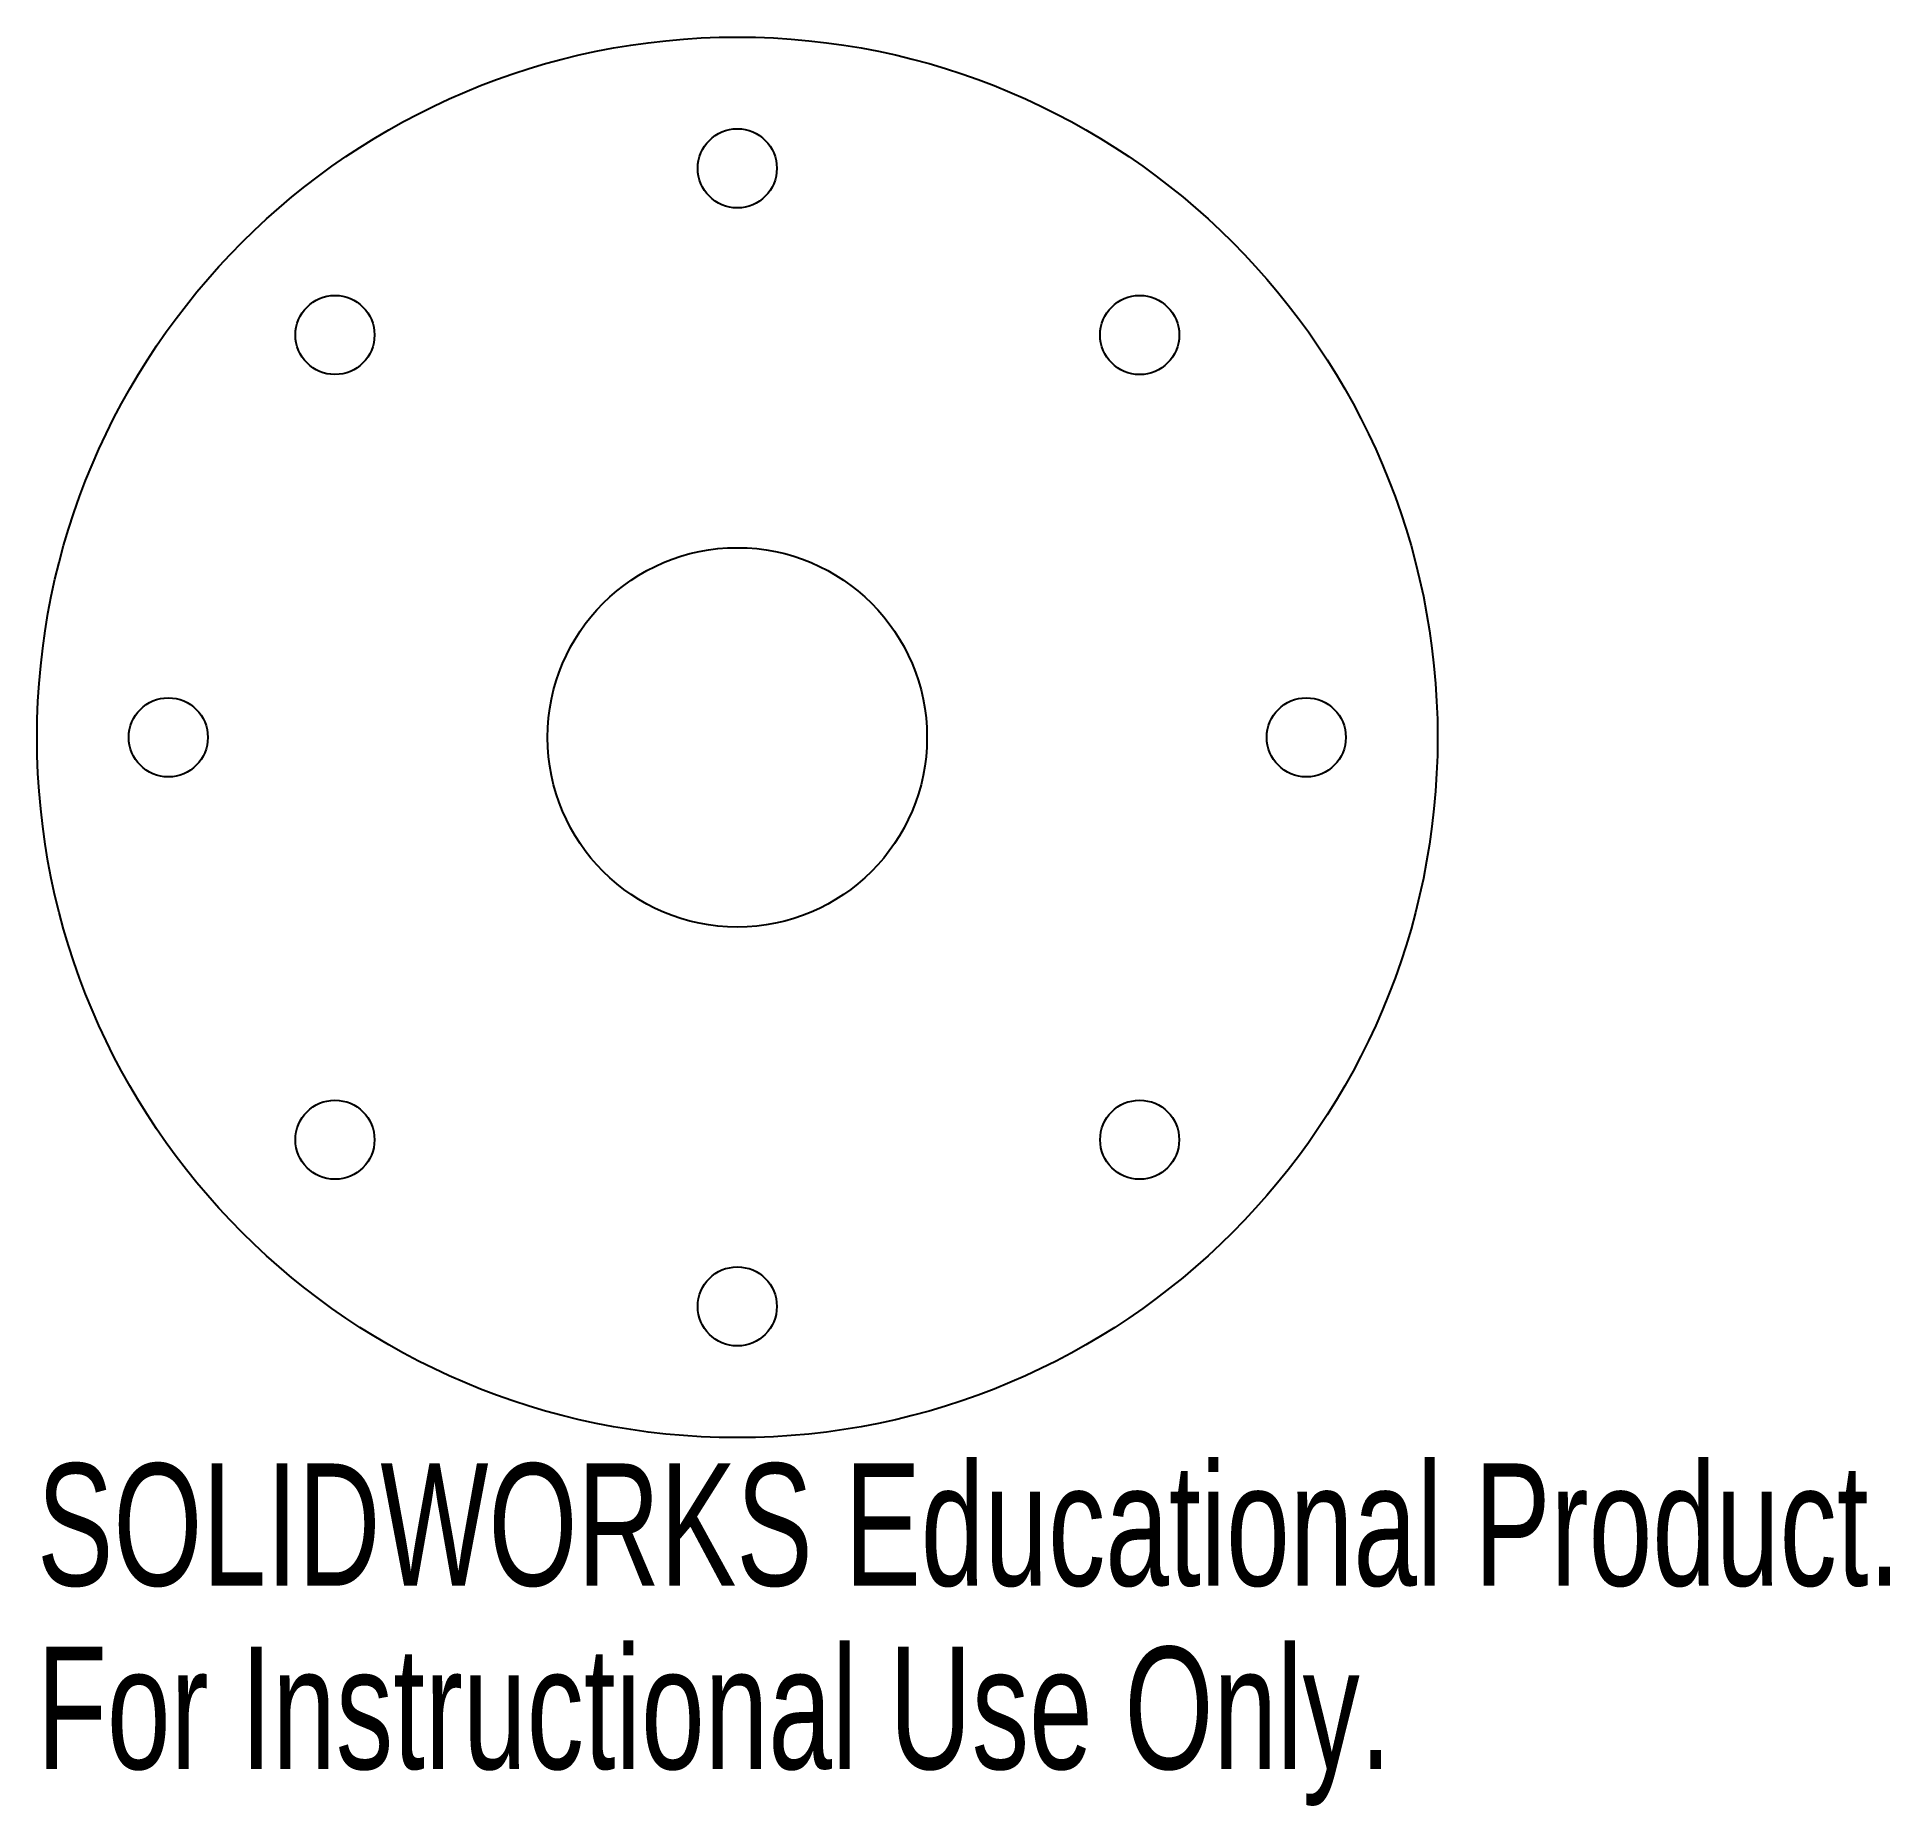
# Model space of a CAD drawing. Header units: millimetres. Extents: x -27.7 to 45.6, y -42.3 to 27.7.
import ezdxf

# ---------------------------------------------------------------- set-up
doc = ezdxf.new("R2010")
doc.units = ezdxf.units.MM
doc.styles.add('SLDTEXTSTYLE0', font='TXT', dxfattribs={"width": 0.7})

msp = doc.modelspace()

# ---------------------------------------------------------------- linework, layer by layer
at = {"color": 7, "linetype": 'Continuous', "lineweight": 25}
for centre, radius in [((0, 0), 27.69), ((0, 22.5), 1.564), ((-15.91, 15.91), 1.563), ((15.91, 15.91), 1.564), ((0, 0), 7.5), ((-22.5, 0), 1.563), ((22.5, 0), 1.563), ((-15.91, -15.91), 1.563), ((15.91, -15.91), 1.563), ((0, -22.5), 1.563)]:
    msp.add_circle(centre, radius, dxfattribs=at)

# ---------------------------------------------------------------- texts
at = {"color": 7, "linetype": 'Continuous', "char_height": 4.83362, "attachment_point": 1, "style": 'SLDTEXTSTYLE0'}
for s, insert in [('SOLIDWORKS Educational Product.', (-27.69, -28.71)), ('For Instructional Use Only.', (-27.69, -35.96))]:
    msp.add_mtext(s, dxfattribs=dict(at, insert=insert))

doc.saveas('drawing.dxf')
